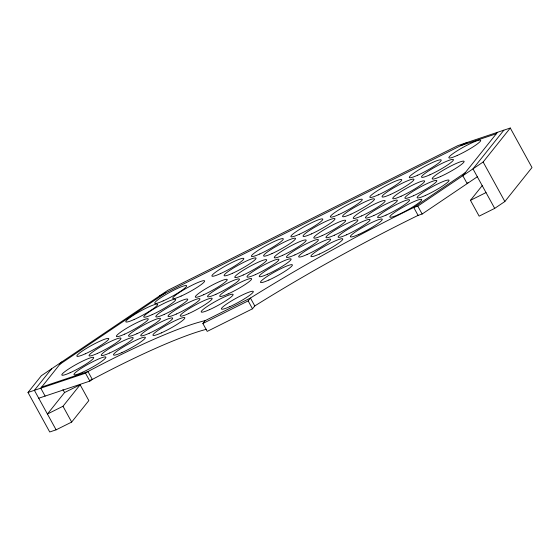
<?xml version="1.0" encoding="UTF-8"?>
<svg xmlns="http://www.w3.org/2000/svg" width="560" height="560" viewBox="0 0 560 560"><rect width="100%" height="100%" fill="white"/><g stroke="black" fill="none" stroke-linecap="round" stroke-linejoin="round"><path stroke-width="0.84" d="M80.136 384.783L62.986 406.266L47.425 414.029L64.575 392.546L80.136 384.783L88.83 400.589L71.673 422.072L56.112 429.835L49.721 431.977L28 392.462L41.384 375.697L167.776 290.353L458.038 145.53L510.279 128.023L532 167.538L504.861 201.523L494.704 208.383L479.143 216.146L470.456 200.34L482.384 185.402M51.541 368.844L34.391 390.32L56.112 429.835M61.698 361.984L40.782 388.178L45.122 396.081M477.323 176.771L422.149 214.025L418.089 215.39A248.948 32.067 -28.8 0 0 254.772 305.949L252.504 308.798L207.214 331.387L202.874 323.491L205.142 320.642L250.425 298.046A248.948 32.067 -28.8 0 1 413.742 207.487L465.22 172.725M202.874 323.491L248.157 300.895L250.425 298.046L254.772 305.949M497.497 132.307L462.826 175.721L467.166 183.624L468.125 182.427M503.888 130.165L472.983 168.868L494.704 208.383M418.089 215.39L413.742 207.487L417.802 206.122L483.14 162.008L510.279 128.023M59.906 364.231L165.207 293.125M28 392.462L85.498 373.198L87.962 371.532A157.815 20.328 -28.8 0 1 205.142 320.642M38.738 398.223L89.845 381.101L92.309 379.435A157.815 20.328 -28.8 0 1 206.521 329.266M159.334 296.058L467.124 142.485M470.456 200.34L486.017 192.577M460.719 145.677L496.356 133.735M41.692 387.037L87.962 371.532L92.309 379.435L90.657 379.988M483.14 162.008L504.861 201.523M417.802 206.122L422.149 214.025M248.157 300.895L252.504 308.798M85.498 373.198L89.845 381.101M62.923 389.536L64.575 392.546M62.986 406.266L71.673 422.072M85.274 353.808A18.186 2.345 -28.8 0 0 108.78 338.723A18.186 2.345 -28.8 0 0 84.378 349.671A18.186 2.345 -28.8 0 0 85.274 353.808M124.754 334.103A18.186 2.345 -28.8 0 0 148.267 319.025A18.186 2.345 -28.8 0 0 123.865 329.973A18.186 2.345 -28.8 0 0 124.754 334.103M164.241 314.405A18.186 2.345 -28.8 0 0 187.747 299.327A18.186 2.345 -28.8 0 0 163.345 310.268A18.186 2.345 -28.8 0 0 164.241 314.405M203.721 294.707A18.186 2.345 -28.8 0 0 227.227 279.622A18.186 2.345 -28.8 0 0 202.825 290.57A18.186 2.345 -28.8 0 0 203.721 294.707M243.201 275.009A18.186 2.345 -28.8 0 0 266.707 259.924A18.186 2.345 -28.8 0 0 242.305 270.872A18.186 2.345 -28.8 0 0 243.201 275.009M282.681 255.311A18.186 2.345 -28.8 0 0 306.194 240.226A18.186 2.345 -28.8 0 0 281.792 251.174A18.186 2.345 -28.8 0 0 282.681 255.311M322.168 235.606A18.186 2.345 -28.8 0 0 345.674 220.528A18.186 2.345 -28.8 0 0 321.272 231.476A18.186 2.345 -28.8 0 0 322.168 235.606M361.648 215.908A18.186 2.345 -28.8 0 0 385.154 200.823A18.186 2.345 -28.8 0 0 360.752 211.771A18.186 2.345 -28.8 0 0 361.648 215.908M401.128 196.21A18.186 2.345 -28.8 0 0 424.641 181.125A18.186 2.345 -28.8 0 0 400.239 192.073A18.186 2.345 -28.8 0 0 401.128 196.21M440.608 176.512A18.186 2.345 -28.8 0 0 464.121 161.427A18.186 2.345 -28.8 0 0 439.719 172.375A18.186 2.345 -28.8 0 0 440.608 176.512M267.596 274.197A18.186 2.345 -28.8 0 0 291.109 259.119A18.186 2.345 -28.8 0 0 266.707 270.067A18.186 2.345 -28.8 0 0 267.596 274.197M228.116 293.902A18.186 2.345 -28.8 0 0 251.622 278.817A18.186 2.345 -28.8 0 0 227.22 289.765A18.186 2.345 -28.8 0 0 228.116 293.902M386.043 215.103A18.186 2.345 -28.8 0 0 409.549 200.018A18.186 2.345 -28.8 0 0 385.147 210.966A18.186 2.345 -28.8 0 0 386.043 215.103M109.669 352.996A18.186 2.345 -28.8 0 0 133.182 337.911A18.186 2.345 -28.8 0 0 108.78 348.859A18.186 2.345 -28.8 0 0 109.669 352.996M307.083 254.499A18.186 2.345 -28.8 0 0 330.589 239.414A18.186 2.345 -28.8 0 0 306.187 250.362A18.186 2.345 -28.8 0 0 307.083 254.499M425.523 195.405A18.186 2.345 -28.8 0 0 449.036 180.32A18.186 2.345 -28.8 0 0 424.634 191.268A18.186 2.345 -28.8 0 0 425.523 195.405M346.563 234.801A18.186 2.345 -28.8 0 0 370.069 219.716A18.186 2.345 -28.8 0 0 345.667 230.664A18.186 2.345 -28.8 0 0 346.563 234.801M70.189 372.694A18.186 2.345 -28.8 0 0 93.695 357.616A18.186 2.345 -28.8 0 0 69.293 368.564A18.186 2.345 -28.8 0 0 70.189 372.694M149.156 333.298A18.186 2.345 -28.8 0 0 172.662 318.213A18.186 2.345 -28.8 0 0 148.26 329.161A18.186 2.345 -28.8 0 0 149.156 333.298M188.636 313.6A18.186 2.345 -28.8 0 0 212.142 298.515A18.186 2.345 -28.8 0 0 187.74 309.463A18.186 2.345 -28.8 0 0 188.636 313.6M97.475 353.402A18.186 2.345 -28.8 0 0 120.981 338.317A18.186 2.345 -28.8 0 0 96.579 349.265A18.186 2.345 -28.8 0 0 97.475 353.402M136.955 333.704A18.186 2.345 -28.8 0 0 160.461 318.619A18.186 2.345 -28.8 0 0 136.059 329.567A18.186 2.345 -28.8 0 0 136.955 333.704M176.435 314.006A18.186 2.345 -28.8 0 0 199.948 298.921A18.186 2.345 -28.8 0 0 175.546 309.869A18.186 2.345 -28.8 0 0 176.435 314.006M215.915 294.301A18.186 2.345 -28.8 0 0 239.428 279.223A18.186 2.345 -28.8 0 0 215.026 290.171A18.186 2.345 -28.8 0 0 215.915 294.301M255.402 274.603A18.186 2.345 -28.8 0 0 278.908 259.518A18.186 2.345 -28.8 0 0 254.506 270.466A18.186 2.345 -28.8 0 0 255.402 274.603M294.882 254.905A18.186 2.345 -28.8 0 0 318.388 239.82A18.186 2.345 -28.8 0 0 293.986 250.768A18.186 2.345 -28.8 0 0 294.882 254.905M334.362 235.207A18.186 2.345 -28.8 0 0 357.875 220.122A18.186 2.345 -28.8 0 0 333.473 231.07A18.186 2.345 -28.8 0 0 334.362 235.207M373.849 215.502A18.186 2.345 -28.8 0 0 397.355 200.424A18.186 2.345 -28.8 0 0 372.953 211.372A18.186 2.345 -28.8 0 0 373.849 215.502M413.329 195.804A18.186 2.345 -28.8 0 0 436.835 180.726A18.186 2.345 -28.8 0 0 412.433 191.667A18.186 2.345 -28.8 0 0 413.329 195.804M319.277 254.093A18.186 2.345 -28.8 0 0 342.79 239.015A18.186 2.345 -28.8 0 0 318.388 249.963A18.186 2.345 -28.8 0 0 319.277 254.093M398.244 214.697A18.186 2.345 -28.8 0 0 421.75 199.612A18.186 2.345 -28.8 0 0 397.348 210.56A18.186 2.345 -28.8 0 0 398.244 214.697M121.87 352.59A18.186 2.345 -28.8 0 0 145.376 337.512A18.186 2.345 -28.8 0 0 120.974 348.46A18.186 2.345 -28.8 0 0 121.87 352.59M82.39 372.295A18.186 2.345 -28.8 0 0 105.896 357.21A18.186 2.345 -28.8 0 0 81.494 368.158A18.186 2.345 -28.8 0 0 82.39 372.295M358.757 234.395A18.186 2.345 -28.8 0 0 382.27 219.31A18.186 2.345 -28.8 0 0 357.868 230.258A18.186 2.345 -28.8 0 0 358.757 234.395M161.35 332.892A18.186 2.345 -28.8 0 0 184.856 317.814A18.186 2.345 -28.8 0 0 160.454 328.755A18.186 2.345 -28.8 0 0 161.35 332.892M209.622 309.603A18.186 2.345 -28.8 0 0 233.128 294.518A18.186 2.345 -28.8 0 0 208.726 305.466A18.186 2.345 -28.8 0 0 209.622 309.603M268.891 280.028A18.186 2.345 -28.8 0 0 292.397 264.95A18.186 2.345 -28.8 0 0 267.995 275.898A18.186 2.345 -28.8 0 0 268.891 280.028M229.81 306.649A18.186 2.345 -28.8 0 0 253.316 291.564A18.186 2.345 -28.8 0 0 228.914 302.512A18.186 2.345 -28.8 0 0 229.81 306.649M163.142 300.909A18.186 2.345 -28.8 0 0 186.648 285.824A18.186 2.345 -28.8 0 0 162.246 296.772A18.186 2.345 -28.8 0 0 163.142 300.909M152.166 314.65A18.186 2.345 -28.8 0 0 175.672 299.565A18.186 2.345 -28.8 0 0 151.27 310.513A18.186 2.345 -28.8 0 0 152.166 314.65M134.169 319.494A18.186 2.345 -28.8 0 0 157.675 304.416A18.186 2.345 -28.8 0 0 133.273 315.364A18.186 2.345 -28.8 0 0 134.169 319.494M181.139 296.065A18.186 2.345 -28.8 0 0 204.645 280.98A18.186 2.345 -28.8 0 0 180.243 291.928A18.186 2.345 -28.8 0 0 181.139 296.065M220.318 273.693A18.186 2.345 -28.8 0 0 243.824 258.608A18.186 2.345 -28.8 0 0 219.422 269.556A18.186 2.345 -28.8 0 0 220.318 273.693M259.798 253.988A18.186 2.345 -28.8 0 0 283.304 238.91A18.186 2.345 -28.8 0 0 258.902 249.858A18.186 2.345 -28.8 0 0 259.798 253.988M299.278 234.29A18.186 2.345 -28.8 0 0 322.791 219.205A18.186 2.345 -28.8 0 0 298.389 230.153A18.186 2.345 -28.8 0 0 299.278 234.29M338.765 214.592A18.186 2.345 -28.8 0 0 362.271 199.507A18.186 2.345 -28.8 0 0 337.869 210.455A18.186 2.345 -28.8 0 0 338.765 214.592M378.245 194.894A18.186 2.345 -28.8 0 0 401.751 179.809A18.186 2.345 -28.8 0 0 377.349 190.757A18.186 2.345 -28.8 0 0 378.245 194.894M417.725 175.196A18.186 2.345 -28.8 0 0 441.231 160.111A18.186 2.345 -28.8 0 0 416.829 171.059A18.186 2.345 -28.8 0 0 417.725 175.196M457.205 155.491A18.186 2.345 -28.8 0 0 480.718 140.413A18.186 2.345 -28.8 0 0 456.316 151.361A18.186 2.345 -28.8 0 0 457.205 155.491M232.512 273.287A18.186 2.345 -28.8 0 0 256.025 258.202A18.186 2.345 -28.8 0 0 231.623 269.15A18.186 2.345 -28.8 0 0 232.512 273.287M271.992 253.589A18.186 2.345 -28.8 0 0 295.505 238.504A18.186 2.345 -28.8 0 0 271.103 249.452A18.186 2.345 -28.8 0 0 271.992 253.589M311.479 233.891A18.186 2.345 -28.8 0 0 334.985 218.806A18.186 2.345 -28.8 0 0 310.583 229.754A18.186 2.345 -28.8 0 0 311.479 233.891M350.959 214.186A18.186 2.345 -28.8 0 0 374.465 199.108A18.186 2.345 -28.8 0 0 350.063 210.056A18.186 2.345 -28.8 0 0 350.959 214.186M390.439 194.488A18.186 2.345 -28.8 0 0 413.952 179.403A18.186 2.345 -28.8 0 0 389.55 190.351A18.186 2.345 -28.8 0 0 390.439 194.488M429.926 174.79A18.186 2.345 -28.8 0 0 453.432 159.705A18.186 2.345 -28.8 0 0 429.03 170.653A18.186 2.345 -28.8 0 0 429.926 174.79"/></g></svg>
